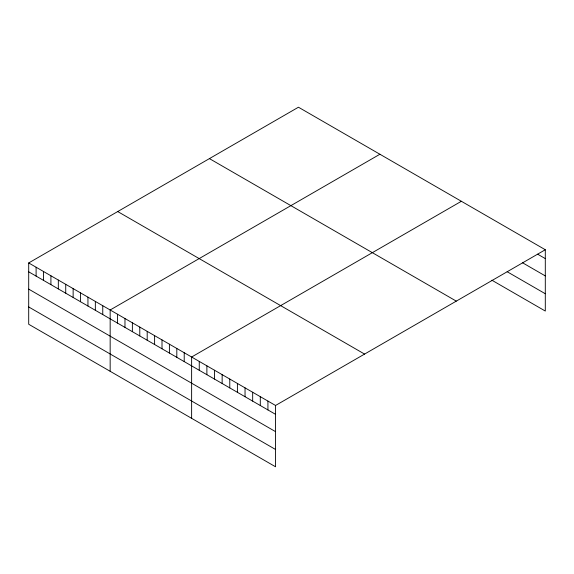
<?xml version="1.0" encoding="UTF-8"?>
<svg xmlns="http://www.w3.org/2000/svg" width="574" height="574" viewBox="0 0 574 574"><rect width="100%" height="100%" fill="white"/><g stroke="black" fill="none" stroke-linecap="round" stroke-linejoin="round"><path stroke-width="0.86" d="M545.3 249.74L275.556 405.474L275.556 466.784L28.7 324.26L28.7 262.949L298.444 107.216L545.3 249.74L545.3 311.051L491.889 280.212M379.902 154.248L110.165 309.982L110.165 371.292M461.367 201.28L191.623 357.014L191.623 418.324M537.673 254.196L545.3 258.601M522.412 262.698L545.3 275.915M507.151 271.717L545.3 293.745M209.424 158.611L456.287 301.128M117.713 211.555L364.576 354.079M28.7 262.949L275.556 405.474M28.7 271.818L275.556 414.335M28.7 289.124L275.556 431.648M28.7 306.954L275.556 449.478M267.929 401.068L267.929 409.936M260.295 396.663L260.295 405.531M252.668 392.257L252.668 401.126M245.041 387.852L245.041 396.72M237.406 383.446L237.406 392.315M229.779 379.041L229.779 387.909M222.145 374.635L222.145 383.504M214.518 370.23L214.518 379.098M206.884 365.825L206.884 374.693M199.257 361.419L199.257 370.287M184.218 352.737L184.218 361.606M176.814 348.461L176.814 357.329M169.409 344.185L169.409 353.053M162.004 339.908L162.004 348.777M154.6 335.632L154.6 344.5M147.195 331.363L147.195 340.224M139.783 327.087L139.783 335.948M132.379 322.81L132.379 331.679M124.974 318.534L124.974 327.402M117.57 314.258L117.57 323.126M102.76 305.705L102.76 314.574M95.349 301.429L95.349 310.297M87.944 297.153L87.944 306.021M80.539 292.876L80.539 301.745M73.135 288.6L73.135 297.468M65.73 284.331L65.73 293.192M58.326 280.055L58.326 288.916M50.914 275.778L50.914 284.647M43.509 271.502L43.509 280.37M36.105 267.226L36.105 276.094"/></g></svg>
